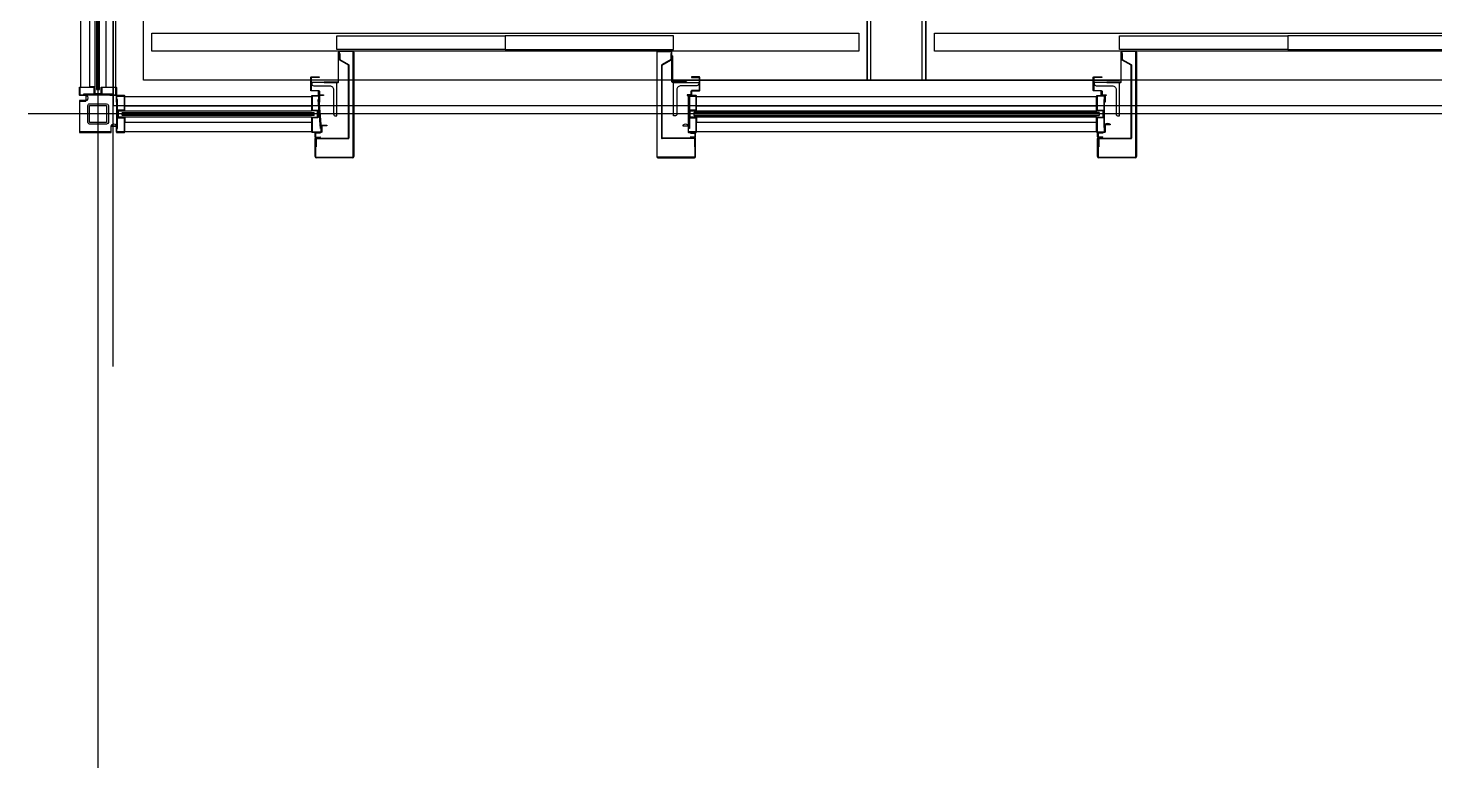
# Model space of a CAD drawing. Extents: x -120222 to -41942, y -19134 to 30932.
# Drawn here: x -76690 to -72511, y 18568 to 20745 of the extents above; entities that cross this region are included whole.
import ezdxf

# ---------------------------------------------------------------- set-up
doc = ezdxf.new("R2010")
doc.units = 0
doc.header["$LTSCALE"] = 150
doc.header["$MEASUREMENT"] = 0
doc.layers.get('0').update_dxf_attribs({"linetype": 'CONTINUOUS'})
doc.layers.add('____-567', color=7, linetype='CONTINUOUS')

# ---------------------------------------------------------------- blocks, each defined once
blk = doc.blocks.new('____-80')
at = {"color": 1, "linetype": 'Continuous'}
for p, q in [((-82917.6, 19543.5), (-82917.6, 10039.8)), ((-82969.6, 17221.5), (-82969.6, 16021.5)), ((-82917.8, 17229), (-82917.8, 16014)), ((-82917.3, 16014), (-82917.3, 17229)), ((-82893.1, 16021.5), (-82893.1, 17221.5)), ((-82866.2, 17190.3), (-82865.6, 16021.5)), ((-82863.1, 15994.9), (-82863.1, 15976.5)), ((-82863.1, 15976.5), (-82861.5, 15976.5)), ((-82861.5, 15994.9), (-82839.6, 15994.9)), ((-82838, 15952.6), (-82838, 15994.9)), ((-82838, 15993.5), (-82282.6, 15993.5)), ((-82838, 15966), (-82282.6, 15966)), ((-81139.6, 15993.5), (-79950.6, 15993.5)), ((-81139.6, 15966), (-79950.6, 15966)), ((-69277.5, 15941.5), (-83125.1, 15941.5)), ((-82275.1, 15941.8), (-82845.5, 15941.8)), ((-82845.5, 15941.3), (-82275.1, 15941.3)), ((-82837.7, 15951), (-82283.4, 15951)), ((-82283.1, 15932), (-82283.1, 15917)), ((-82255, 15941.5), (-82271.5, 15941.5)), ((-81147.1, 15941.8), (-79943.1, 15941.8)), ((-79943.1, 15941.3), (-81147.1, 15941.3)), ((-81140.8, 15951), (-79949.8, 15951)), ((-79951.1, 15932), (-79951.1, 15917)), ((-79921, 15941.5), (-79939.5, 15941.5)), ((-82861.5, 15886.5), (-82839.6, 15886.5)), ((-82838, 15889.5), (-82406.6, 15889.5)), ((-82405.6, 15889.5), (-82282.6, 15889.5)), ((-81139.6, 15889.5), (-80074.6, 15889.6)), ((-80074.6, 15889.6), (-79950.6, 15889.5))]:
    blk.add_line(p, q, dxfattribs=at)
at = {"color": 1, "linetype": 'Continuous', "flags": 128}
for points in [[(-82927.1, 17221), (-82927.1, 16022), (-82942.1, 16022), (-82942.1, 17221)], [(-82921.9, 17228.5), (-82921.9, 16014.5), (-82921.4, 16014), (-82913.8, 16014), (-82913.3, 16014.5), (-82913.3, 17228.5)], [(-82874.6, 15998.1), (-82874.6, 16000.4), (-82960.6, 16000.4), (-82960.6, 15998.1)], [(-82839.6, 15930.4), (-82839.6, 15888.1), (-82861.5, 15888.1), (-82861.5, 15994.9)], [(-82861.5, 15898.5), (-82859.2, 15898.5), (-82859.2, 15984.5), (-82861.5, 15984.5)], [(-82839.6, 15994.9), (-82839.6, 15952.6), (-82857.1, 15952.6)], [(-81163, 15995), (-81160.7, 15995), (-81160.7, 15898.5), (-81163, 15898.5)], [(-79927.2, 15984.5), (-79929.5, 15984.5), (-79929.5, 15901.5), (-79927.2, 15901.5)], [(-82839.6, 15932), (-82857.1, 15932), (-82857.1, 15951), (-82839.6, 15951)], [(-82275.6, 15937.2), (-82845, 15937.2), (-82845.5, 15937.7), (-82845.5, 15945.3), (-82845, 15945.8), (-82275.6, 15945.8)], [(-82283.1, 15932), (-82837.5, 15932), (-82837.5, 15917), (-82283.1, 15917)], [(-82275.6, 15937.2), (-82275.1, 15937.7), (-82275.1, 15945.3), (-82275.6, 15945.8)], [(-79943.6, 15945.8), (-81146.6, 15945.8), (-81147.1, 15945.3), (-81147.1, 15937.7), (-81146.6, 15937.2), (-79943.6, 15937.2)], [(-79951.1, 15932), (-81139.1, 15932), (-81139.1, 15917), (-79951.1, 15917)], [(-79943.6, 15945.8), (-79943.1, 15945.3), (-79943.1, 15937.7), (-79943.6, 15937.2)]]:
    blk.add_lwpolyline(points, dxfattribs=at)
for points in [[(-82952.6, 15998.1, -0.414214), (-82951, 15996.5), (-82951, 15996.5, -0.414214), (-82951, 15981.5), (-82952.6, 15981.5), (-82952.6, 15996.5), (-82971, 15996.5), (-82971, 15996.5, -0.414214), (-82972.6, 15998.1), (-82972.6, 16019.9), (-82972.6, 16019.9, -0.414214), (-82971, 16021.5), (-82928.7, 16021.5), (-82928.7, 16021.5, -0.414214), (-82927.1, 16019.9), (-82927.1, 16002.5), (-82908.1, 16002.5), (-82908.1, 16019.9), (-82908.1, 16019.9, -0.414214), (-82906.5, 16021.5), (-82864.2, 16021.5), (-82864.2, 16021.5, -0.414214), (-82862.6, 16019.9), (-82862.6, 15998.1), (-82862.6, 15998.1, -0.414214), (-82864.2, 15996.5), (-82882.6, 15996.5), (-82882.6, 15998.1)], [(-82864.2, 15998.1), (-82864.2, 16019.9), (-82906.5, 16019.9), (-82906.5, 16002.5), (-82906.5, 16002.5, -0.414214), (-82908.1, 16000.9), (-82927.1, 16000.9), (-82927.1, 16000.9, -0.414214), (-82928.7, 16002.5), (-82928.7, 16019.9), (-82971, 16019.9), (-82971, 15998.1), (-82864.2, 15998.1)], [(-82952.6, 15993.9), (-82954.1, 15993.9), (-82954.1, 15981.5), (-82971.1, 15981.5), (-82971.1, 15981.5, 0.414214), (-82972.6, 15980), (-82972.6, 15888), (-82972.6, 15888, 0.414214), (-82971.1, 15886.5), (-82879.6, 15886.5), (-82879.6, 15886.5, 0.414214), (-82878.1, 15888), (-82878.1, 15905), (-82865.1, 15905), (-82865.1, 15906.5)], [(-82878.1, 15906.5, 0.414214), (-82879.6, 15905), (-82879.6, 15888), (-82971.1, 15888), (-82971.1, 15980), (-82954.1, 15980), (-82954.1, 15980, 0.414214), (-82952.6, 15981.5)], [(-82861.5, 15996.5, 0.414214), (-82863.1, 15994.9)], [(-82838, 15994.9, 0.414214), (-82839.6, 15996.5), (-82861.5, 15996.5)], [(-82252.6, 15908.1), (-82237.6, 15908.1), (-82237.6, 15906.5), (-82252.6, 15906.5), (-82252.6, 15888.1), (-82252.6, 15888.1, -0.414214), (-82254.2, 15886.5), (-82281, 15886.5), (-82281, 15886.5, -0.414214), (-82282.6, 15888.1), (-82282.6, 15930.4), (-82282.6, 15930.4, -0.414214), (-82281, 15932), (-82265.6, 15932), (-82265.6, 15951), (-82281, 15951), (-82281, 15951, -0.414214), (-82282.6, 15952.6), (-82282.6, 15994.9), (-82282.6, 15994.9, -0.414214), (-82281, 15996.5), (-82261.2, 15996.5), (-82261.2, 15996.5, -0.414214), (-82259.6, 15994.9), (-82259.6, 15976.5), (-82261.2, 15976.5), (-82261.2, 15994.9), (-82281, 15994.9), (-82281, 15952.6), (-82265.6, 15952.6), (-82265.6, 15952.6, -0.414214), (-82264, 15951), (-82264, 15932), (-82264, 15932, -0.414214), (-82265.6, 15930.4), (-82281, 15930.4), (-82281, 15888.1), (-82254.2, 15888.1), (-82254.2, 15906.5), (-82254.2, 15906.5, -0.414214), (-82252.6, 15908.1)], [(-81163, 15906.5, 0.414214), (-81164.6, 15908.1), (-81164.6, 15908.1, 0.414214), (-81179.6, 15908.1), (-81179.6, 15906.5), (-81164.6, 15906.5), (-81164.6, 15888.1), (-81164.6, 15888.1, 0.414214), (-81163, 15886.5), (-81141.2, 15886.5), (-81141.2, 15886.5, 0.414214), (-81139.6, 15888.1), (-81139.6, 15930.4), (-81139.6, 15930.4, 0.414214), (-81141.2, 15932), (-81158.6, 15932), (-81158.6, 15951), (-81141.2, 15951), (-81141.2, 15951, 0.414214), (-81139.6, 15952.6), (-81139.6, 15994.9), (-81139.6, 15994.9, 0.414214), (-81141.2, 15996.5), (-81163, 15996.5), (-81163, 15996.5, 0.414214), (-81164.6, 15994.9), (-81164.6, 15976.5), (-81163, 15976.5)], [(-81163, 15994.9), (-81141.2, 15994.9), (-81141.2, 15952.6), (-81158.6, 15952.6), (-81158.6, 15952.6, 0.414214), (-81160.2, 15951), (-81160.2, 15932), (-81160.2, 15932, 0.414214), (-81158.6, 15930.4), (-81141.2, 15930.4), (-81141.2, 15888.1), (-81163, 15888.1), (-81163, 15995)], [(-79927.2, 15909.5, -0.414214), (-79925.6, 15911.1), (-79925.6, 15911.1, -0.414214), (-79910.6, 15911.1), (-79910.6, 15909.5), (-79925.6, 15909.5), (-79925.6, 15888.1), (-79925.6, 15888.1, -0.414214), (-79927.2, 15886.5), (-79949, 15886.5), (-79949, 15886.5, -0.414214), (-79950.6, 15888.1), (-79950.6, 15930.4), (-79950.6, 15930.4, -0.414214), (-79949, 15932), (-79931.6, 15932), (-79931.6, 15951), (-79949, 15951), (-79949, 15951, -0.414214), (-79950.6, 15952.6), (-79950.6, 15994.9), (-79950.6, 15994.9, -0.414214), (-79949, 15996.5), (-79927.2, 15996.5), (-79927.2, 15996.5, -0.414214), (-79925.6, 15994.9), (-79925.6, 15976.5), (-79927.2, 15976.5)], [(-79927.2, 15994.9), (-79949, 15994.9), (-79949, 15952.6), (-79931.6, 15952.6), (-79931.6, 15952.6, -0.414214), (-79930, 15951), (-79930, 15932), (-79930, 15932, -0.414214), (-79931.6, 15930.4), (-79949, 15930.4), (-79949, 15888.1), (-79927.2, 15888.1), (-79927.2, 15994.9)], [(-82857.1, 15952.6, 0.414214), (-82858.7, 15951), (-82858.7, 15932)], [(-82858.7, 15932, 0.414214), (-82857.1, 15930.4), (-82839.6, 15930.4)], [(-82839.6, 15951, 0.414214), (-82838, 15952.6)], [(-82839.6, 15886.5, 0.414214), (-82838, 15888.1), (-82838, 15930.4), (-82838, 15930.4, 0.414214), (-82839.6, 15932)], [(-82861.5, 15906.5, 0.414214), (-82863.1, 15908.1), (-82863.1, 15908.1, 0.414214), (-82878.1, 15908.1), (-82878.1, 15906.5), (-82863.1, 15906.5), (-82863.1, 15888.1)], [(-82863.1, 15888.1, 0.414214), (-82861.5, 15886.5)]]:
    blk.add_lwpolyline(points, format="xyb", dxfattribs=at)
for points in [[(-82947.5, 15916), (-82947.5, 15967), (-82947.5, 15967, -0.414214), (-82943, 15971.5), (-82892, 15971.5), (-82892, 15971.5, -0.374249), (-82886.6, 15967), (-82886.6, 15916), (-82886.6, 15916, -0.374249), (-82892, 15911.5), (-82943, 15911.5), (-82943, 15911.5, -0.414214), (-82947.5, 15916)], [(-82943, 15918), (-82943, 15965), (-82943, 15965, -0.414214), (-82941, 15967), (-82894, 15967), (-82894, 15967, -0.414214), (-82892, 15965), (-82892, 15918), (-82892, 15918, -0.414214), (-82894, 15916), (-82941, 15916), (-82941, 15916, -0.414214), (-82943, 15918)], [(-82270.8, 15871.5), (-82270.8, 15871.5, -0.440279), (-82272.6, 15873.1), (-82272.6, 15884.9), (-82272.6, 15884.9, -0.430169), (-82270.9, 15886.5), (-82257.6, 15885.8), (-82257.6, 15884.2), (-82271, 15884.9), (-82271, 15873.1), (-82257.8, 15873.8), (-82257.6, 15872.2)], [(-81144.3, 15871.5), (-81144.3, 15871.5, 0.440279), (-81142.6, 15873.1), (-81142.6, 15884.9), (-81142.6, 15884.9, 0.430169), (-81144.2, 15886.5), (-81157.6, 15885.8), (-81157.5, 15884.2), (-81144.2, 15884.9), (-81144.2, 15873.1), (-81157.3, 15873.8), (-81157.5, 15872.2)], [(-79945.8, 15871.6), (-79945.8, 15871.6, -0.440279), (-79947.6, 15873.2), (-79947.6, 15884.9), (-79947.6, 15884.9, -0.430169), (-79945.9, 15886.5), (-79932.6, 15885.8), (-79932.6, 15884.2), (-79946, 15884.9), (-79946, 15873.2), (-79932.8, 15873.9), (-79932.6, 15872.3)]]:
    blk.add_lwpolyline(points, format="xyb", close=True, dxfattribs=at)
blk.add_lwpolyline([(-82254.2, 15898.5), (-82256.5, 15898.5), (-82263.5, 15984.5), (-82261.2, 15984.5)], close=True, dxfattribs=at)
blk = doc.blocks.new('____-95')
at = {"color": 1, "linetype": 'Continuous'}
for p, q in [((-82204.2, 16114.4), (-82204.2, 16037.1)), ((-82204.2, 16114.4), (-82202.6, 16114.4)), ((-82202.6, 16103.5), (-82202.6, 16125.3)), ((-82202.6, 16037.1), (-82202.6, 16114.4)), ((-82202.6, 16103.5), (-82201.1, 16103.5)), ((-82201, 16125.3), (-82201, 16103.5)), ((-82199.4, 16128.5), (-82160.8, 16128.5)), ((-82199.4, 16128.5), (-82160.8, 16128.5)), ((-82160.8, 16126.9), (-82199.4, 16126.9)), ((-82159.2, 15814.7), (-82159.2, 16125.3)), ((-82157.6, 16125.3), (-82157.6, 15814.7)), ((-81257.5, 16125.3), (-81257.5, 15814.7)), ((-81255.9, 15814.7), (-81255.9, 16125.3)), ((-81215.7, 16128.5), (-81254.3, 16128.5)), ((-81215.7, 16128.5), (-81254.3, 16128.5)), ((-81254.3, 16126.9), (-81215.7, 16126.9)), ((-81214.1, 16125.3), (-81214.1, 16103.5)), ((-81212.5, 16103.5), (-81214, 16103.5)), ((-81212.5, 16103.5), (-81212.5, 16125.3)), ((-81212.5, 16037.1), (-81212.5, 16114.4)), ((-81210.9, 16114.4), (-81212.5, 16114.4)), ((-81210.9, 16114.4), (-81210.9, 16037.1)), ((-79879.2, 16114.4), (-79879.2, 16037.1)), ((-79879.2, 16114.4), (-79877.6, 16114.4)), ((-79877.6, 16103.5), (-79877.6, 16125.3)), ((-79877.6, 16037.1), (-79877.6, 16114.4)), ((-79877.6, 16103.5), (-79876.1, 16103.5)), ((-79876, 16125.3), (-79876, 16103.5)), ((-79874.4, 16128.5), (-79835.8, 16128.5)), ((-79874.4, 16128.5), (-79835.8, 16128.5)), ((-79835.8, 16126.9), (-79874.4, 16126.9)), ((-79834.2, 15814.7), (-79834.2, 16125.3)), ((-79832.6, 16125.3), (-79832.6, 15814.7)), ((-82245.5, 16037.1), (-82204.2, 16037.1)), ((-82245.5, 16037.1), (-82245.5, 16035.5)), ((-82245.5, 16035.5), (-82204.2, 16035.5)), ((-81169.6, 16037.1), (-81210.9, 16037.1)), ((-81169.6, 16035.5), (-81210.9, 16035.5)), ((-81169.6, 16037.1), (-81169.6, 16035.5)), ((-79920.5, 16037.1), (-79879.2, 16037.1)), ((-79920.5, 16037.1), (-79920.5, 16035.5)), ((-79920.5, 16035.5), (-79879.2, 16035.5)), ((-82272.6, 15814.7), (-82272.6, 15868.3)), ((-82271, 15868.4), (-82271, 15814.7)), ((-82270.9, 15868.4), (-82270.9, 15844.3)), ((-82269.3, 15844.3), (-82270.9, 15844.3)), ((-82269.4, 15871.5), (-82257.6, 15871.5)), ((-82269.4, 15869.9), (-82257.6, 15869.9)), ((-82269.3, 15870), (-82173.5, 15870)), ((-82269.3, 15868.4), (-82269.3, 15844.3)), ((-82269.3, 15868.4), (-82173.5, 15868.4)), ((-82257.6, 15869.9), (-82257.6, 15871.5)), ((-81145.8, 15870), (-81241.6, 15870)), ((-81145.8, 15868.4), (-81241.6, 15868.4)), ((-81145.7, 15871.5), (-81157.5, 15871.5)), ((-81157.5, 15869.9), (-81157.5, 15871.5)), ((-81145.7, 15869.9), (-81157.5, 15869.9)), ((-81145.8, 15868.4), (-81145.8, 15844.3)), ((-81145.8, 15844.3), (-81144.2, 15844.3)), ((-81144.2, 15868.4), (-81144.2, 15844.3)), ((-81144.1, 15868.4), (-81144.1, 15814.7)), ((-81142.5, 15814.7), (-81142.5, 15868.3)), ((-79947.6, 15814.7), (-79947.6, 15868.3)), ((-79946, 15868.4), (-79946, 15814.7)), ((-79945.9, 15868.4), (-79945.9, 15844.3)), ((-79944.3, 15844.3), (-79945.9, 15844.3)), ((-79944.4, 15871.5), (-79932.6, 15871.5)), ((-79944.4, 15869.9), (-79932.6, 15869.9)), ((-79944.3, 15870), (-79848.5, 15870)), ((-79944.3, 15868.4), (-79944.3, 15844.3)), ((-79944.3, 15868.4), (-79848.5, 15868.4)), ((-79932.6, 15869.9), (-79932.6, 15871.5)), ((-82269.4, 15813.1), (-82160.8, 15813.1)), ((-82160.8, 15811.5), (-82269.4, 15811.5)), ((-81145.7, 15813.1), (-81254.3, 15813.1)), ((-81254.3, 15811.5), (-81145.7, 15811.5)), ((-79944.4, 15813.1), (-79835.8, 15813.1)), ((-79835.8, 15811.5), (-79944.4, 15811.5))]:
    blk.add_line(p, q, dxfattribs=at)
at = {"color": 1, "linetype": 'Continuous', "flags": 128}
for points in [[(-82173.5, 15870), (-82173.5, 16086.6), (-82199.4, 16101.5), (-82199.4, 16101.5, -0.255064), (-82201, 16103.5), (-82201, 16120.7), (-82199.4, 16120.7), (-82199.4, 16103.5), (-82173.5, 16088.7), (-82173.5, 16088.7, -0.250892), (-82171.9, 16086.6), (-82171.9, 15870)], [(-81241.6, 15870), (-81241.6, 16086.6), (-81215.7, 16101.5), (-81215.7, 16101.5, 0.255064), (-81214.1, 16103.5), (-81214.1, 16120.7), (-81215.7, 16120.7), (-81215.7, 16103.5), (-81241.6, 16088.7), (-81241.6, 16088.7, 0.250892), (-81243.2, 16086.6), (-81243.2, 15870)], [(-79848.5, 15870), (-79848.5, 16086.6), (-79874.4, 16101.5), (-79874.4, 16101.5, -0.255064), (-79876, 16103.5), (-79876, 16120.7), (-79874.4, 16120.7), (-79874.4, 16103.5), (-79848.5, 16088.7), (-79848.5, 16088.7, -0.250892), (-79846.9, 16086.6), (-79846.9, 15870)]]:
    blk.add_lwpolyline(points, format="xyb", dxfattribs=at)
for points in [[(-82260.6, 16049.9), (-82284, 16049.9), (-82284, 16011.5), (-82262.2, 16011.5), (-82262.2, 16011.5, -0.414214), (-82260.6, 16009.9), (-82260.6, 15998.1), (-82262.2, 15998.1), (-82262.2, 16009.9), (-82284, 16009.9), (-82284, 16009.9, -0.414214), (-82285.6, 16011.5), (-82285.6, 16049.9), (-82285.6, 16049.9, -0.414214), (-82284, 16051.5), (-82260.6, 16051.5)], [(-81154.6, 16049.9), (-81131.2, 16049.9), (-81131.2, 16011.5), (-81153, 16011.5), (-81153, 16011.5, 0.414214), (-81154.6, 16009.9), (-81154.6, 15998.1), (-81153, 15998.1), (-81153, 16009.9), (-81131.2, 16009.9), (-81131.2, 16009.9, 0.414214), (-81129.6, 16011.5), (-81129.6, 16049.9), (-81129.6, 16049.9, 0.414214), (-81131.2, 16051.5), (-81154.6, 16051.5)], [(-79935.6, 16049.9), (-79959, 16049.9), (-79959, 16011.5), (-79937.2, 16011.5), (-79937.2, 16011.5, -0.414214), (-79935.6, 16009.9), (-79935.6, 15998.1), (-79937.2, 15998.1), (-79937.2, 16009.9), (-79959, 16009.9), (-79959, 16009.9, -0.414214), (-79960.6, 16011.5), (-79960.6, 16049.9), (-79960.6, 16049.9, -0.414214), (-79959, 16051.5), (-79935.6, 16051.5)], [(-82229.6, 16025.5), (-82229.6, 16025.5, -0.414214), (-82217.6, 16013.5), (-82217.6, 15941.5), (-82217.6, 15941.5, 0.414214), (-82211.6, 15935.5), (-82207.6, 15935.5), (-82207.6, 16035.5), (-82282.6, 16035.5), (-82282.6, 16031.5), (-82282.6, 16031.5, 0.414214), (-82276.6, 16025.5)], [(-82247.6, 15996.5), (-82259, 15996.5), (-82259, 15996.5, -0.414214), (-82260.6, 15998.1), (-82260.6, 16009.5), (-82259, 16009.5), (-82259, 15998.1), (-82247.6, 15998.1)], [(-81185.6, 16025.5), (-81185.6, 16025.5, 0.414214), (-81197.6, 16013.5), (-81197.6, 15941.5), (-81197.6, 15941.5, -0.414214), (-81203.6, 15935.5), (-81207.6, 15935.5), (-81207.6, 16035.5), (-81132.6, 16035.5), (-81132.6, 16031.5), (-81132.6, 16031.5, -0.414214), (-81138.6, 16025.5)], [(-81167.6, 15996.5), (-81156.2, 15996.5), (-81156.2, 15996.5, 0.414214), (-81154.6, 15998.1), (-81154.6, 16009.5), (-81156.2, 16009.5), (-81156.2, 15998.1), (-81167.6, 15998.1)], [(-79904.6, 16025.5), (-79904.6, 16025.5, -0.414214), (-79892.6, 16013.5), (-79892.6, 15941.5), (-79892.6, 15941.5, 0.414214), (-79886.6, 15935.5), (-79882.6, 15935.5), (-79882.6, 16035.5), (-79957.6, 16035.5), (-79957.6, 16031.5), (-79957.6, 16031.5, 0.414214), (-79951.6, 16025.5)], [(-79922.6, 15996.5), (-79934, 15996.5), (-79934, 15996.5, -0.414214), (-79935.6, 15998.1), (-79935.6, 16009.5), (-79934, 16009.5), (-79934, 15998.1), (-79922.6, 15998.1)]]:
    blk.add_lwpolyline(points, format="xyb", close=True, dxfattribs=at)
at = {"color": 1, "linetype": 'Continuous'}
for centre, radius, start, end in [((-82199.4, 16125.3), 3.2, 90, 180), ((-82199.4, 16125.3), 1.6, 90, 180), ((-82160.8, 16125.3), 3.2, 0, 90), ((-82160.8, 16125.3), 1.6, 0, 90), ((-81254.3, 16125.3), 3.2, 90, 180), ((-81254.3, 16125.3), 1.6, 90, 180), ((-81215.7, 16125.3), 3.2, 0, 90), ((-81215.7, 16125.3), 1.6, 0, 90), ((-79874.4, 16125.3), 3.2, 90, 180), ((-79874.4, 16125.3), 1.6, 90, 180), ((-79835.8, 16125.3), 3.2, 0, 90), ((-79835.8, 16125.3), 1.6, 0, 90), ((-82204.2, 16037.1), 1.6, 270, 0), ((-81210.9, 16037.1), 1.6, 180, 270), ((-79879.2, 16037.1), 1.6, 270, 0), ((-82269.4, 15868.3), 3.2, 90, 180), ((-82269.4, 15868.3), 1.6, 90, 180), ((-82269.3, 15868.4), 1.6, 90, 180), ((-82173.5, 15870), 1.6, 270, 0), ((-81241.6, 15870), 1.6, 180, 270), ((-81145.8, 15868.4), 1.6, 0, 90), ((-81145.7, 15868.3), 3.2, 0, 90), ((-81145.7, 15868.3), 1.6, 0, 90), ((-79944.4, 15868.3), 3.2, 90, 180), ((-79944.4, 15868.3), 1.6, 90, 180), ((-79944.3, 15868.4), 1.6, 90, 180), ((-79848.5, 15870), 1.6, 270, 0), ((-82269.4, 15814.7), 3.2, 180, 270), ((-82269.4, 15814.7), 1.6, 180, 270), ((-82160.8, 15814.7), 3.2, 270, 0), ((-82160.8, 15814.7), 1.6, 270, 0), ((-81254.3, 15814.7), 3.2, 180, 270), ((-81254.3, 15814.7), 1.6, 180, 270), ((-81145.7, 15814.7), 3.2, 270, 0), ((-81145.7, 15814.7), 1.6, 270, 0), ((-79944.4, 15814.7), 3.2, 180, 270), ((-79944.4, 15814.7), 1.6, 180, 270), ((-79835.8, 15814.7), 3.2, 270, 0), ((-79835.8, 15814.7), 1.6, 270, 0)]:
    blk.add_arc(centre, radius, start, end, dxfattribs=at)
blk = doc.blocks.new('____-96')
at = {"color": 1, "linetype": 'Continuous'}
for p, q in [((-82782.6, 16041.5), (-82782.6, 18831.5)), ((-80632.6, 18831.5), (-80632.6, 16041.5)), ((-80457.6, 18831.5), (-80457.6, 16041.5)), ((-80632.6, 16041.5), (-80632.6, 17031.5)), ((-80621.6, 16041.5), (-80621.6, 17031.5)), ((-80468.6, 16041.5), (-80468.6, 17031.5)), ((-80457.6, 16041.5), (-80457.6, 17031.5)), ((-82207.6, 16041.5), (-82782.6, 16041.5)), ((-81207.6, 16041.5), (-79882.6, 16041.5))]:
    blk.add_line(p, q, dxfattribs=at)
at = {"color": 1, "linetype": 'Continuous', "flags": 128}
for points in [[(-82782.6, 16041.5), (-82782.6, 18831.5), (-75982.6, 18831.5), (-75982.6, 16041.5)], [(-80657.6, 16181.5), (-80657.6, 16128.5), (-82757.6, 16128.5), (-82757.6, 16181.5)], [(-78332.6, 16181.5), (-78332.6, 16128.5), (-80432.6, 16128.5), (-80432.6, 16181.5)], [(-81707.6, 16173.5), (-81707.6, 16133.5), (-82207.6, 16133.5), (-82207.6, 16173.5)], [(-81707.6, 16173.5), (-81707.6, 16133.5), (-81207.6, 16133.5), (-81207.6, 16173.5)], [(-79382.6, 16173.5), (-79382.6, 16133.5), (-79882.6, 16133.5), (-79882.6, 16173.5)], [(-79382.6, 16173.5), (-79382.6, 16133.5), (-78882.6, 16133.5), (-78882.6, 16173.5)]]:
    blk.add_lwpolyline(points, close=True, dxfattribs=at)
at = {"color": 1}
blk.add_blockref('____-95', (0, 0), dxfattribs=at)
blk = doc.blocks.new('____-166')
at = {"color": 2, "linetype": 'Continuous'}
blk.add_polyline3d([(-75835.6, 18021, 0), (-75835.6, 18877.7, 0), (-82872.6, 18877.5, 0), (-82872.6, 15967, 0), (-75835.6, 15967, 0), (-75835.6, 16783.5, 0)], dxfattribs=at)
at = {"color": 1}
for name in ['____-80', '____-96']:
    blk.add_blockref(name, (0, 0), dxfattribs=at)
blk = doc.blocks.new('____-167')
at = {"color": 1, "linetype": 'Continuous'}
blk.add_line((-82872.6, 15191), (-82872.6, 19050.9), dxfattribs=at)
at = {"color": 1}
blk.add_blockref('____-166', (0, 0), dxfattribs=at)

msp = doc.modelspace()

# ---------------------------------------------------------------- block references
at = {"layer": '____-567', "color": 0}
msp.add_blockref('____-167', (6435.10495, 4548.69799), dxfattribs=at)

doc.saveas('drawing.dxf')
